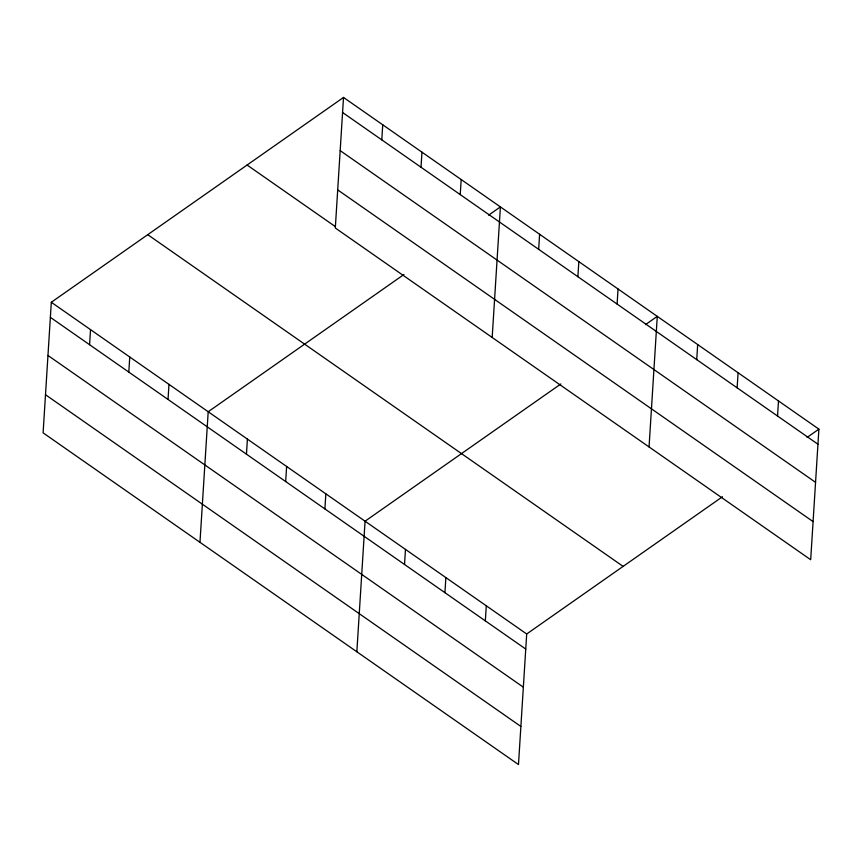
<?xml version="1.0" encoding="UTF-8"?>
<svg xmlns="http://www.w3.org/2000/svg" width="862" height="862" viewBox="0 0 862 862"><rect width="100%" height="100%" fill="white"/><g stroke="black" fill="none" stroke-linecap="round" stroke-linejoin="round"><path stroke-width="1.29" d="M343.518 97.438L335.307 228.01L810.689 559.729L818.9 429.147L343.518 97.438L51.311 302.271L43.1 432.853L518.482 764.562L526.693 633.99L722.475 496.749M89.583 344.714L90.532 329.64M128.804 372.082L129.753 357.008M168.025 399.451L168.974 384.377M199.973 542.317L208.195 411.745L403.966 274.493M246.457 454.177L247.405 439.103M285.678 481.546L286.626 466.471M324.899 508.914L325.847 493.84M381.791 139.87L382.739 124.796M356.846 651.78L365.068 521.208L560.839 383.967M421.012 167.239L421.96 152.165M404.526 564.47L405.474 549.406M460.233 194.607L461.181 179.533M444.932 592.668L445.88 577.594M492.18 337.473L500.402 206.902L488.614 215.166M485.338 620.866L486.287 605.792M538.664 249.333L539.612 234.27M577.885 276.702L578.833 261.628M617.106 304.07L618.054 288.996M649.054 446.947L657.275 316.365L645.487 324.629M696.733 359.637L697.681 344.563M737.139 387.825L738.087 372.761M777.546 416.023L778.494 400.949M807.112 437.411L818.9 429.147M342.57 112.502L817.952 444.221M340.178 150.624L815.549 482.332M337.71 189.899L813.082 521.607M247.092 165.03L335.34 226.609M147.747 234.679L623.118 566.388M51.311 302.271L526.693 633.99M50.362 317.345L525.745 649.064M47.97 355.467L523.342 687.176M45.503 394.731L520.874 726.451"/></g></svg>
